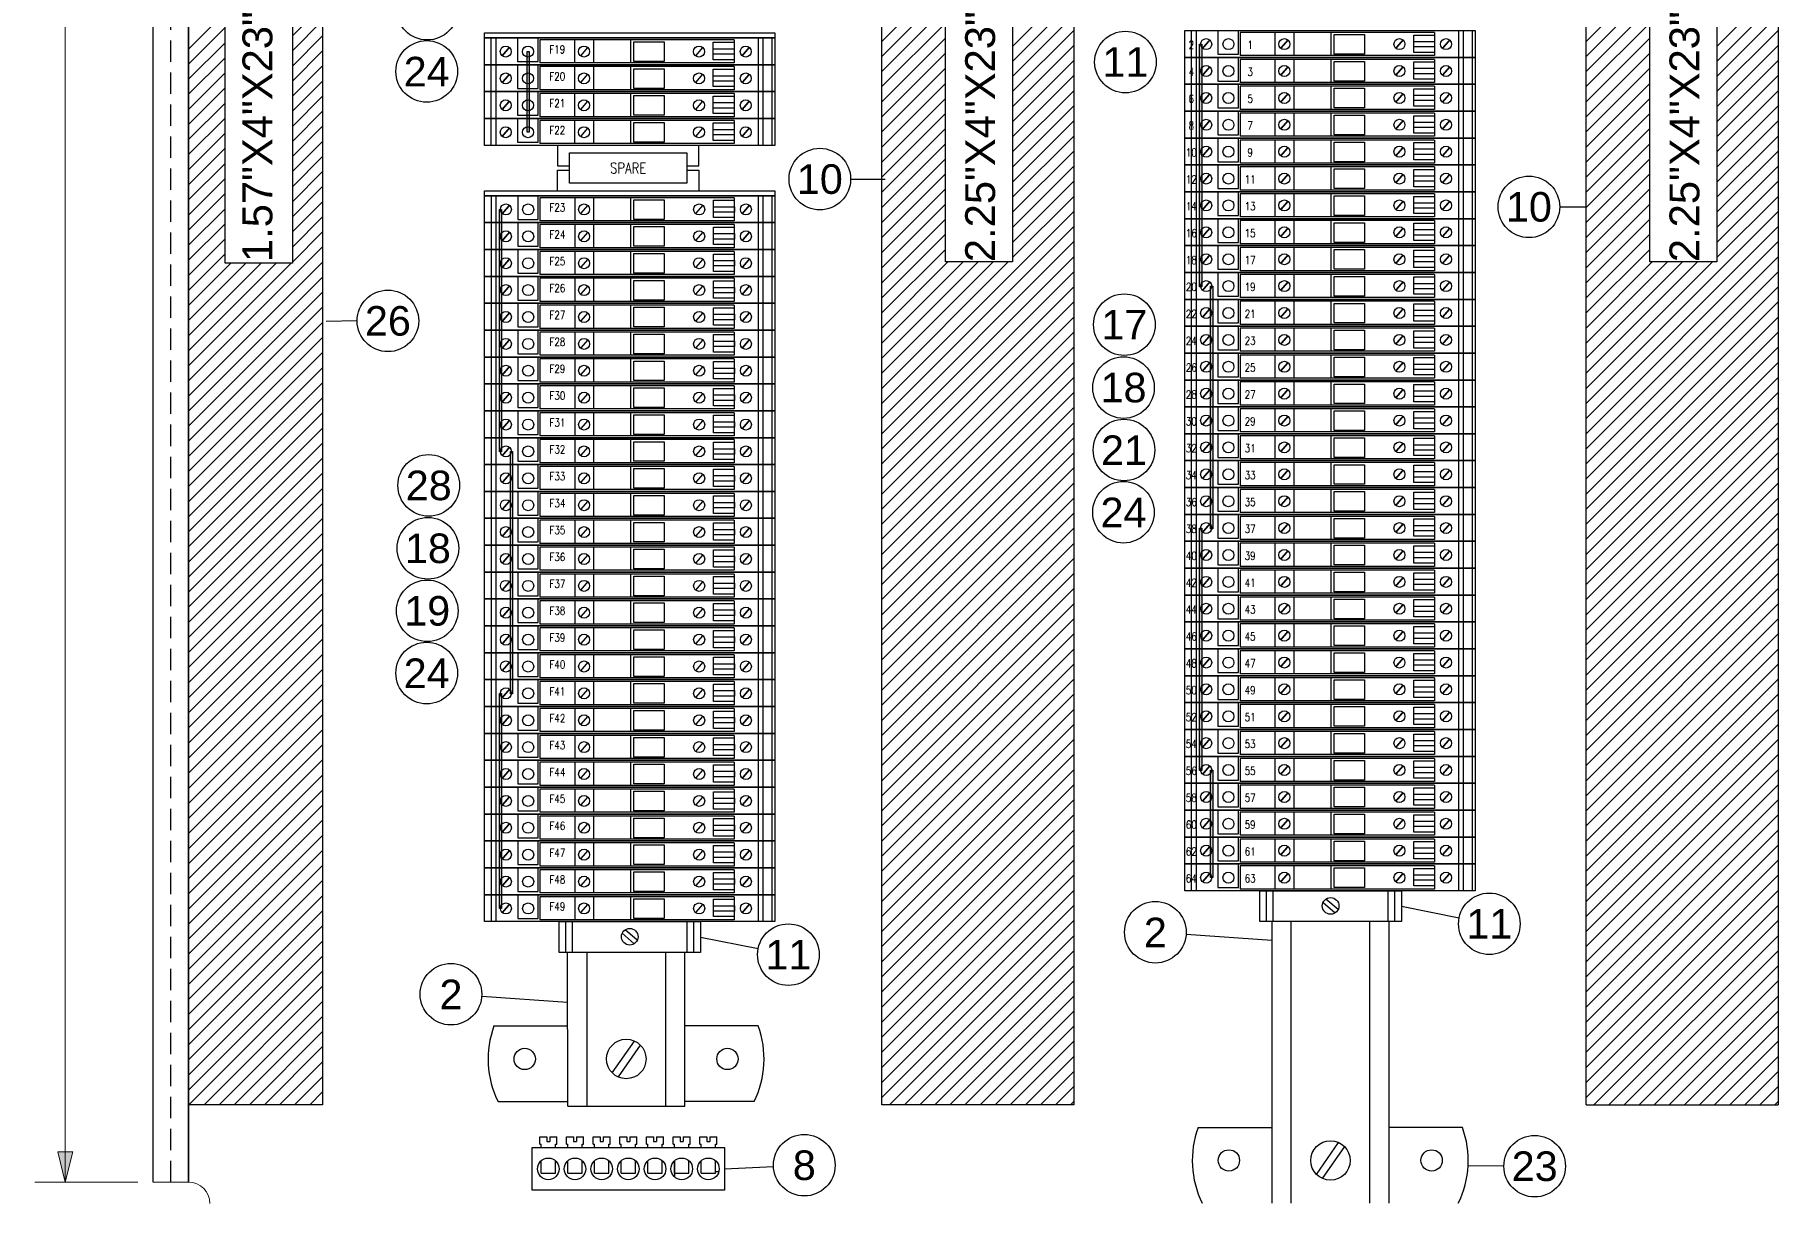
# Model space of a CAD drawing. Header units: inches. Extents: x -38 to 199, y -310 to 64.
# Drawn here: x 149.31 to 169.73, y 26.54 to 40.23 of the extents above; entities that cross this region are included whole.
import ezdxf
from ezdxf.enums import TextEntityAlignment as Align

# ---------------------------------------------------------------- set-up
doc = ezdxf.new("R2010")
doc.units = ezdxf.units.IN
doc.header["$MEASUREMENT"] = 0
doc.linetypes.add('HIDDEN', pattern=[0.375, 0.25, -0.125])
doc.layers.add('AM_0', color=7, linetype='Continuous', lineweight=30)
doc.layers.add('DIMENSION (ANSI)', color=7, linetype='Continuous', lineweight=9)
doc.layers.add('DETAIL$', color=5, linetype='Continuous')
doc.layers.add('FREE-TEXT', color=2, linetype='Continuous')
doc.styles.add('HELVLS', font='arial.ttf')
doc.styles.add('Note Text (ANSI)', font='arial.ttf')
doc.styles.add('ROMANS', font='romans')
doc.styles.get("Standard").update_dxf_attribs({"font": 'arial.ttf'})
doc.styles.add('TXT', font='txt')
doc.dimstyles.new('DIM_0', dxfattribs={"dimscale": 4.75, "dimtxt": 0.065, "dimasz": 0.075, "dimexe": 0.075, "dimexo": 0.125, "dimgap": 0.0625, "dimtad": 0, "dimtih": 1, "dimtoh": 1, "dimrnd": 1e-08, "dimzin": 0, "dimdsep": 46, "dimlunit": 5, "dimtxsty": 'Note Text (ANSI)', "dimblk": 'Filled-1', "dimcen": 0.09, "dimdle": 0.45, "dimclrd": 256, "dimclre": 256, "dimclrt": 256, "dimadec": 0, "dimazin": 1, "dimtm": 1e-09, "dimtfac": 1.263158, "dimtofl": 0, "dimtmove": 0, "dimatfit": 3, "dimfxl": 1, "dimfrac": 2, "dimtolj": 1, "dimtzin": 4, "dimlwd": -1, "dimlwe": -1, "dimarcsym": 0})
doc.dimstyles.get("Standard").update_dxf_attribs({"dimtxt": 0.18, "dimasz": 0.18, "dimexe": 0.18, "dimexo": 0.0625, "dimgap": 0.09, "dimtad": 0, "dimtih": 1, "dimtoh": 1, "dimdec": 4, "dimzin": 0, "dimdsep": 46, "dimtxsty": 'Standard', "dimcen": 0.09, "dimadec": 0, "dimazin": 0, "dimtfac": 1, "dimtdec": 4, "dimtofl": 0, "dimtmove": 0, "dimatfit": 3, "dimfxl": 1, "dimtolj": 1, "dimtzin": 0, "dimarcsym": 0})

# ---------------------------------------------------------------- blocks, each defined once
blk = doc.blocks.new('A$C595E315F')
at = {"color": 8}
for p, q in [((-0.579, -0.36), (-0.579, 0)), ((-0.579, 0), (1.077, 0)), ((1.077, 0), (1.077, -0.36)), ((1.077, -0.36), (-0.579, -0.36))]:
    blk.add_line(p, q, dxfattribs=at)
for p, q in [((-0.501, -0.36), (-0.501, 0)), ((-0.423, -0.36), (-0.423, 0)), ((0.922, -0.36), (0.922, 0)), ((0.999, -0.36), (0.999, 0))]:
    blk.add_line(p, q)
blk.add_circle((0.249, -0.177), 0.0976, dxfattribs=at)
at = {"layer": 'DETAIL$', "color": 8}
for points in [[(0.16, -0.137), (0.302, -0.259)], [(0.338, -0.218), (0.194, -0.096)]]:
    blk.add_lwpolyline(points, dxfattribs=at)
blk = doc.blocks.new('11560421')
at = {"color": 8}
for p, q in [((1.225, -0.023), (-1.051, -0.023)), ((-1.051, -0.023), (-1.051, -0.294)), ((-0.645, -0.023), (-0.645, -0.294)), ((-0.422, -0.023), (-0.422, -0.294)), ((1.225, -0.023), (1.225, -0.294)), ((1.225, -0.294), (-1.051, -0.294))]:
    blk.add_line(p, q, dxfattribs=at)
blk.add_lwpolyline([(-1.7, -0.315), (-1.7, 0), (1.7, 0), (1.7, -0.315)], close=True, dxfattribs=at)
for points in [[(0.049, -0.047), (0.405, -0.047), (0.405, -0.277), (0.049, -0.277), (0.049, -0.047)], [(1.225, -0.256), (0.981, -0.256), (0.981, -0.053), (1.225, -0.053)]]:
    blk.add_lwpolyline(points, dxfattribs=at)
for centre in [(-1.45, -0.16), (-0.534, -0.16), (0.814, -0.16), (1.36, -0.16)]:
    blk.add_circle(centre, 0.0645, dxfattribs=at)
at = {"layer": 'DETAIL$', "color": 8}
blk.add_line((0.01, -0.023), (0.01, -0.294), dxfattribs=at)
for points in [[(-1.624, 0), (-1.624, -0.315)], [(-1.569, 0), (-1.569, -0.315)], [(1.504, 0), (1.504, -0.315)], [(1.559, 0), (1.559, -0.315)], [(1.664, 0), (1.664, -0.315)], [(-1.312, -0.002), (-1.312, -0.277), (-1.071, -0.277), (-1.071, -0.002)], [(0.981, -0.128), (1.225, -0.128), (1.225, -0.192), (0.981, -0.192)]]:
    blk.add_lwpolyline(points, dxfattribs=at)
at = {"layer": 'DETAIL$', "color": 8, "const_width": 0.02}
for points in [[(-1.408, -0.112), (-1.492, -0.209)], [(-0.492, -0.112), (-0.577, -0.209)], [(0.856, -0.112), (0.771, -0.209)], [(1.403, -0.112), (1.318, -0.209)]]:
    blk.add_lwpolyline(points, dxfattribs=at)
at = {"layer": 'DETAIL$', "color": 8}
blk.add_circle((-1.189, -0.16), 0.0645, dxfattribs=at)
at = {"color": 6, "style": 'TXT', "flags": 3}
for tag, p in [('MANUF', (-1.7, -0.604)), ('PART#', (-1.7, -0.846)), ('DESC', (-1.7, -1.086))]:
    blk.add_attdef(tag, p, '', height=0.125, dxfattribs=at)
blk = doc.blocks.new('Filled-1')
at = {"color": 0}
for p, q in [((0, 0), (-1, 0.25)), ((-1, 0.25), (-1, -0.25)), ((-1, 0), (0, 0)), ((-1, -0.25), (0, 0))]:
    blk.add_line(p, q, dxfattribs=at)
blk.add_solid([(-1, -0.25), (0, 0), (-1, 0.25)], dxfattribs=at)
blk = doc.blocks.new('*D108')
at = {"layer": 'DEFPOINTS', "color": 0, "transparency": 16777216}
for p in [(151.107, 61.284), (149.663, 26.784), (151.107, 26.784)]:
    blk.add_point(p, dxfattribs=at)
at = {"layer": 'DIMENSION (ANSI)', "transparency": 16777216}
for p, q in [((150.514, 61.284), (149.307, 61.284)), ((149.663, 60.928), (149.663, 44.488)), ((149.663, 27.14), (149.663, 43.579)), ((150.514, 26.784), (149.307, 26.784))]:
    blk.add_line(p, q, dxfattribs=at)
at = {"layer": 'DIMENSION (ANSI)', "transparency": 16777216, "xscale": 0.35625, "yscale": 0.35625, "zscale": 0.35625}
for p, rotation in [((149.663, 61.284), 90), ((149.663, 26.784), 270)]:
    blk.add_blockref('Filled-1', p, dxfattribs=dict(at, rotation=rotation))
at = {"layer": 'DIMENSION (ANSI)', "transparency": 16777216, "insert": (149.663, 44.034), "char_height": 0.3088, "attachment_point": 5, "style": 'Note Text (ANSI)'}
blk.add_mtext('\\A1;36"', dxfattribs=at)
blk = doc.blocks.new('*D109')
at = {"layer": 'DEFPOINTS', "color": 0, "transparency": 16777216}
for p in [(151.916, 51.533), (152.192, 51.533), (152.192, 26.533)]:
    blk.add_point(p, dxfattribs=at)
at = {"layer": 'AM_0', "color": 3, "transparency": 16777216, "insert": (151.916, 39.033), "char_height": 0.35, "attachment_point": 5, "rotation": 90}
blk.add_mtext('\\A1;1.57"X4"X23"', dxfattribs=at)
blk = doc.blocks.new('_NONE')
at = {"color": 0, "linetype": 'ByBlock'}
blk.add_circle((0, 0), 0.25, dxfattribs=at)
blk = doc.blocks.new('A$C6892190E')
at = {"color": 8}
for p, q in [((1.226, -0.177), (-1.05, -0.177)), ((-1.05, -0.177), (-1.05, -0.448)), ((-0.643, -0.177), (-0.643, -0.448)), ((-0.421, -0.177), (-0.421, -0.448)), ((0.012, -0.177), (0.012, -0.448)), ((1.226, -0.177), (1.226, -0.448)), ((1.226, -0.448), (-1.05, -0.448))]:
    blk.add_line(p, q, dxfattribs=at)
blk.add_lwpolyline([(-1.699, -0.469), (-1.699, -0.154), (1.701, -0.154), (1.701, -0.469)], close=True, dxfattribs=at)
for points in [[(0.05, -0.201), (0.406, -0.201), (0.406, -0.431), (0.05, -0.431), (0.05, -0.201)], [(-0.491, -0.266), (-0.575, -0.364)], [(0.857, -0.266), (0.773, -0.364)], [(1.227, -0.411), (0.982, -0.411), (0.982, -0.207), (1.227, -0.207)], [(0.982, -0.283), (1.227, -0.283), (1.227, -0.347), (0.982, -0.347)]]:
    blk.add_lwpolyline(points, dxfattribs=at)
for centre in [(-1.449, -0.315), (-0.533, -0.315), (0.815, -0.315), (1.362, -0.315)]:
    blk.add_circle(centre, 0.0645, dxfattribs=at)
at = {"layer": 'DETAIL$', "color": 8}
for points in [[(-1.622, -0.154), (-1.622, -0.469)], [(-1.567, -0.154), (-1.567, -0.469)], [(-1.311, -0.157), (-1.311, -0.431), (-1.069, -0.431), (-1.069, -0.157)], [(1.506, -0.154), (1.506, -0.469)], [(1.561, -0.154), (1.561, -0.469)], [(1.666, -0.154), (1.666, -0.469)]]:
    blk.add_lwpolyline(points, dxfattribs=at)
at = {"layer": 'DETAIL$', "color": 8, "const_width": 0.02}
for points in [[(-1.406, -0.266), (-1.491, -0.364)], [(1.404, -0.266), (1.32, -0.364)]]:
    blk.add_lwpolyline(points, dxfattribs=at)
at = {"layer": 'DETAIL$', "color": 8}
blk.add_circle((-1.188, -0.315), 0.0645, dxfattribs=at)
blk = doc.blocks.new('*D130')
at = {"layer": 'DEFPOINTS', "color": 0, "transparency": 16777216}
for p in [(151.107, 26.784), (152.687, 26.534), (152.687, 23.491)]:
    blk.add_point(p, dxfattribs=at)
at = {"layer": 'DIMENSION (ANSI)', "transparency": 16777216}
for p, q in [((151.107, 26.19), (151.107, 23.134)), ((152.687, 25.94), (152.687, 23.134)), ((150.751, 23.491), (150.395, 23.491)), ((153.044, 23.491), (153.4, 23.491))]:
    blk.add_line(p, q, dxfattribs=at)
at = {"layer": 'DIMENSION (ANSI)', "transparency": 16777216, "xscale": 0.35625, "yscale": 0.35625, "zscale": 0.35625}
blk.add_blockref('Filled-1', (151.107, 23.491), dxfattribs=at)
at = {"layer": 'DIMENSION (ANSI)', "transparency": 16777216, "xscale": 0.35625, "yscale": 0.35625, "zscale": 0.35625, "rotation": 180}
blk.add_blockref('Filled-1', (152.687, 23.491), dxfattribs=at)
at = {"layer": 'DIMENSION (ANSI)', "transparency": 16777216, "insert": (151.897, 23.491), "char_height": 0.3088, "attachment_point": 5, "style": 'Note Text (ANSI)'}
blk.add_mtext('\\A1;1.6"', dxfattribs=at)

msp = doc.modelspace()

# ---------------------------------------------------------------- hatches: boundary and pattern name
h = msp.add_hatch(color=0)
h.dxf.hatch_style = 1
h.paths.add_polyline_path([(155.0717, 39.08558), (155.09556, 39.08558), (155.09556, 40.03058), (155.0717, 40.03058)])
h = msp.add_hatch(color=0)
h.dxf.hatch_style = 1
h.paths.add_polyline_path([(162.97388, 40.11655), (162.95001, 40.11655), (162.95001, 37.27509), (162.97388, 37.27509)])
h = msp.add_hatch(color=0)
h.dxf.hatch_style = 1
h.paths.add_polyline_path([(154.77174, 38.18051), (154.74787, 38.18051), (154.74787, 35.33904), (154.77174, 35.33904)])
h = msp.add_hatch(color=0)
h.dxf.hatch_style = 1
h.paths.add_polyline_path([(163.10297, 37.28155), (163.0791, 37.28155), (163.0791, 34.44009), (163.10297, 34.44009)])
h = msp.add_hatch(color=0)
h.dxf.hatch_style = 1
h.paths.add_polyline_path([(154.90083, 35.34551), (154.87696, 35.34551), (154.87696, 32.50404), (154.90083, 32.50404)])
h = msp.add_hatch(color=0)
h.dxf.hatch_style = 1
h.paths.add_polyline_path([(162.97388, 34.44655), (162.95001, 34.44655), (162.95001, 31.60509), (162.97388, 31.60509)])
h = msp.add_hatch(color=0)
h.dxf.hatch_style = 1
h.paths.add_polyline_path([(154.77174, 30.15094), (154.74787, 30.15094), (154.74787, 29.99051), (154.75981, 29.99051, -0.15570751), (154.77174, 30.0279)])
h.paths.add_polyline_path([(154.77174, 30.0279, 0.15570751), (154.75981, 29.99051), (154.77174, 29.99051)], flags=17)
h.paths.add_polyline_path([(154.77174, 30.26812, -0.15570751), (154.75981, 30.30551, -0.15570751), (154.77174, 30.3429), (154.77174, 30.46594), (154.74787, 30.46594), (154.74787, 30.15094), (154.77174, 30.15094)])
h.paths.add_polyline_path([(154.77174, 30.3429, 0.15570751), (154.75981, 30.30551, 0.15570751), (154.77174, 30.26812)], flags=17)
h.paths.add_polyline_path([(154.77174, 32.51051), (154.74787, 32.51051), (154.74787, 30.46594), (154.77174, 30.46594)])
h = msp.add_hatch(color=0)
h.dxf.hatch_style = 1
h.paths.add_polyline_path([(163.0791, 30.35155), (163.10297, 30.35155), (163.10297, 31.61155), (163.0791, 31.61155)])

# ---------------------------------------------------------------- linework, layer by layer
at = {"linetype": 'HIDDEN'}
msp.add_line((150.89995, 26.78377), (150.89995, 61.28377), dxfattribs=at)
for p, q in [((151.10745, 27.65877), (151.10745, 61.28377)), ((150.69245, 26.78377), (150.69245, 41.39974)), ((155.42901, 38.93101), (155.42901, 38.68987)), ((157.08463, 38.68987), (157.08463, 38.93101)), ((155.42901, 38.68987), (155.56932, 38.68987)), ((155.42901, 38.40086), (155.42901, 38.642)), ((155.42901, 38.642), (155.56932, 38.642)), ((156.94432, 38.68987), (157.08463, 38.68987)), ((156.94432, 38.642), (157.08463, 38.642)), ((157.08463, 38.642), (157.08463, 38.40086)), ((155.54762, 27.67337), (155.54637, 29.47591)), ((155.77132, 29.47591), (155.77132, 27.67337)), ((156.69632, 27.67337), (156.69632, 29.47591)), ((156.92132, 27.67337), (156.92132, 29.47591)), ((155.22055, 27.22871), (155.22055, 27.31439)), ((155.22055, 27.31439), (155.30461, 27.31439)), ((155.22055, 27.22871), (155.23699, 27.22871)), ((155.23699, 27.18939), (155.23699, 27.22871)), ((155.30461, 27.31439), (155.30461, 27.25977)), ((155.30461, 27.25977), (155.33749, 27.25977)), ((155.33749, 27.31439), (155.33749, 27.25977)), ((155.33749, 27.31439), (155.42156, 27.31439)), ((155.40512, 27.22871), (155.42156, 27.22871)), ((155.40512, 27.18939), (155.40512, 27.22871)), ((155.42156, 27.22871), (155.42156, 27.31439)), ((155.53297, 27.22871), (155.53297, 27.31439)), ((155.53297, 27.31439), (155.61703, 27.31439)), ((155.53297, 27.22871), (155.5494, 27.22871)), ((155.5494, 27.18939), (155.5494, 27.22871)), ((155.61703, 27.31439), (155.61703, 27.25977)), ((155.61703, 27.25977), (155.64991, 27.25977)), ((155.64991, 27.31439), (155.73398, 27.31439)), ((155.64991, 27.31439), (155.64991, 27.25977)), ((155.71754, 27.18939), (155.71754, 27.22871)), ((155.71754, 27.22871), (155.73398, 27.22871)), ((155.73398, 27.22871), (155.73398, 27.31439)), ((155.84539, 27.22871), (155.84539, 27.31439)), ((155.84539, 27.31439), (155.92945, 27.31439)), ((155.84539, 27.22871), (155.86182, 27.22871)), ((155.86182, 27.18939), (155.86182, 27.22871)), ((155.92945, 27.31439), (155.92945, 27.25977)), ((155.92945, 27.25977), (155.96233, 27.25977)), ((155.96233, 27.31439), (155.96233, 27.25977)), ((155.96233, 27.31439), (156.04639, 27.31439)), ((156.02996, 27.18939), (156.02996, 27.22871)), ((156.02996, 27.22871), (156.04639, 27.22871)), ((156.04639, 27.22871), (156.04639, 27.31439)), ((156.15781, 27.22871), (156.15781, 27.31439)), ((156.15781, 27.31439), (156.24187, 27.31439)), ((156.15781, 27.22871), (156.17424, 27.22871)), ((156.17424, 27.18939), (156.17424, 27.22871)), ((156.24187, 27.31439), (156.24187, 27.25977)), ((156.24187, 27.25977), (156.27475, 27.25977)), ((156.27475, 27.31439), (156.27475, 27.25977)), ((156.27475, 27.31439), (156.35881, 27.31439)), ((156.34238, 27.18939), (156.34238, 27.22871)), ((156.34238, 27.22871), (156.35881, 27.22871)), ((156.35881, 27.22871), (156.35881, 27.31439)), ((156.47022, 27.22871), (156.47022, 27.31439)), ((156.47022, 27.31439), (156.55429, 27.31439)), ((156.47022, 27.22871), (156.48666, 27.22871)), ((156.48666, 27.18939), (156.48666, 27.22871)), ((156.55429, 27.31439), (156.55429, 27.25977)), ((156.55429, 27.25977), (156.58717, 27.25977)), ((156.58717, 27.31439), (156.58717, 27.25977)), ((156.58717, 27.31439), (156.67123, 27.31439)), ((156.6548, 27.18939), (156.6548, 27.22871)), ((156.6548, 27.22871), (156.67123, 27.22871)), ((156.67123, 27.22871), (156.67123, 27.31439)), ((156.78264, 27.22871), (156.78264, 27.31439)), ((156.78264, 27.31439), (156.86671, 27.31439)), ((156.78264, 27.22871), (156.79908, 27.22871)), ((156.79908, 27.18939), (156.79908, 27.22871)), ((156.86671, 27.31439), (156.86671, 27.25977)), ((156.86671, 27.25977), (156.89959, 27.25977)), ((156.89959, 27.31439), (156.89959, 27.25977)), ((156.89959, 27.31439), (156.98365, 27.31439)), ((156.96721, 27.18939), (156.96721, 27.22871)), ((156.96721, 27.22871), (156.98365, 27.22871)), ((156.98365, 27.22871), (156.98365, 27.31439)), ((157.09506, 27.22871), (157.09506, 27.31439)), ((157.09506, 27.31439), (157.17913, 27.31439)), ((157.09506, 27.22871), (157.1115, 27.22871)), ((157.1115, 27.18939), (157.1115, 27.22871)), ((157.17913, 27.31439), (157.17913, 27.25977)), ((157.17913, 27.25977), (157.212, 27.25977)), ((157.212, 27.31439), (157.212, 27.25977)), ((157.212, 27.31439), (157.29607, 27.31439)), ((157.27963, 27.18939), (157.27963, 27.22871)), ((157.27963, 27.22871), (157.29607, 27.22871)), ((157.29607, 27.22871), (157.29607, 27.31439)), ((155.23699, 26.88941), (155.23699, 27.03452)), ((155.40512, 26.88941), (155.40512, 27.03452)), ((155.5494, 26.88941), (155.5494, 27.03452)), ((155.71754, 26.88941), (155.71754, 27.03452)), ((155.86182, 26.88941), (155.86182, 27.03452)), ((156.02996, 26.88941), (156.02996, 27.03452)), ((156.17424, 26.88941), (156.17424, 27.03452)), ((156.34238, 26.88941), (156.34238, 27.03452)), ((156.48666, 26.88941), (156.48666, 27.03452)), ((156.6548, 26.88941), (156.6548, 27.03452)), ((156.79908, 26.88941), (156.79908, 27.03452)), ((156.8012, 26.84243), (156.8012, 27.03635)), ((156.96721, 26.88941), (156.96721, 27.03452)), ((157.1115, 26.88941), (157.1115, 27.03452)), ((157.27963, 26.88941), (157.27963, 27.03452)), ((155.23699, 26.88941), (155.40512, 26.88941)), ((155.5494, 26.88941), (155.71754, 26.88941)), ((155.86182, 26.88941), (156.02996, 26.88941)), ((156.17424, 26.88941), (156.34238, 26.88941)), ((156.48666, 26.88941), (156.6548, 26.88941)), ((156.79908, 26.88941), (156.96721, 26.88941)), ((157.1115, 26.88941), (157.27963, 26.88941))]:
    msp.add_line(p, q)
at = {"color": 0}
for p, q in [((151.10745, 26.78377), (151.10745, 51.53377)), ((152.67745, 51.53377), (152.67745, 27.68991)), ((159.22622, 27.68991), (159.22622, 51.53377)), ((161.47622, 51.53377), (161.47622, 27.68991)), ((167.47622, 27.68991), (167.47622, 51.53377)), ((169.72622, 51.53377), (169.72622, 27.68991)), ((159.97159, 37.5664), (159.97159, 40.54772)), ((160.75905, 40.54772), (160.75905, 37.5664)), ((168.22159, 37.5664), (168.22159, 40.54772)), ((169.00905, 40.54772), (169.00905, 37.5664)), ((158.86206, 38.53615), (159.26678, 38.53615)), ((167.16771, 38.21097), (167.47622, 38.21097)), ((160.75905, 37.5664), (159.97159, 37.5664)), ((169.00905, 37.5664), (168.22159, 37.5664)), ((153.08099, 36.8751), (152.71801, 36.86811)), ((165.3127, 30.01697), (165.98971, 29.88123)), ((163.79495, 29.83696), (163.79495, 26.53768)), ((164.01995, 29.83696), (164.01995, 26.53768)), ((164.94495, 26.53768), (164.94495, 29.83696)), ((165.16995, 26.53768), (165.16995, 29.83696)), ((157.10219, 29.65593), (157.7792, 29.52019)), ((163.79614, 29.61395), (162.79133, 29.68604)), ((155.54507, 28.88799), (154.54026, 28.96008)), ((154.68393, 28.61371), (155.54697, 28.61371)), ((157.78011, 28.61371), (156.92197, 28.61371)), ((152.67745, 27.68991), (151.10745, 27.68991)), ((154.73202, 27.72668), (155.54757, 27.72742)), ((155.54762, 27.67337), (156.92132, 27.67337)), ((157.73202, 27.72668), (156.92132, 27.72668)), ((161.47622, 27.68991), (159.22622, 27.68991)), ((167.47622, 27.68991), (169.72622, 27.68991)), ((162.93191, 27.42472), (163.79495, 27.42472)), ((166.02809, 27.42472), (165.16995, 27.42472)), ((157.38331, 26.93939), (157.95887, 26.96571)), ((166.51369, 26.97066), (166.09452, 26.97629))]:
    msp.add_line(p, q, dxfattribs=at)
at = {"color": 0, "linetype": 'Continuous'}
for p, q in [((159.22622, 40.14949), (161.47622, 42.39949)), ((167.47622, 40.14949), (169.72622, 42.39949)), ((159.22622, 39.97271), (161.47622, 42.22271)), ((167.47622, 39.97271), (169.72622, 42.22271)), ((159.22622, 39.79594), (161.47622, 42.04594)), ((167.47622, 39.79594), (169.72622, 42.04594)), ((160.75905, 40.09133), (161.47622, 40.8085)), ((169.00905, 40.09133), (169.72622, 40.8085)), ((151.10745, 40.05972), (151.53534, 40.4876)), ((152.3228, 40.2144), (152.67745, 40.56906)), ((160.75905, 39.91455), (161.47622, 40.63172)), ((160.75905, 39.73777), (161.47622, 40.45495)), ((169.00905, 39.91455), (169.72622, 40.63172)), ((169.00905, 39.73777), (169.72622, 40.45495)), ((151.10745, 39.88294), (151.53534, 40.31083)), ((152.3228, 40.03763), (152.67745, 40.39228)), ((159.22622, 39.61916), (159.97159, 40.36453)), ((160.75905, 39.561), (161.47622, 40.27817)), ((167.47622, 39.61916), (168.22159, 40.36453)), ((169.00905, 39.561), (169.72622, 40.27817)), ((151.10745, 39.70617), (151.53534, 40.13405)), ((152.3228, 39.86085), (152.67745, 40.21551)), ((152.3228, 39.68407), (152.67745, 40.03873)), ((159.22622, 39.44238), (159.97159, 40.18775)), ((160.75905, 39.38422), (161.47622, 40.10139)), ((167.47622, 39.44238), (168.22159, 40.18775)), ((169.00905, 39.38422), (169.72622, 40.10139)), ((151.10745, 39.52939), (151.53534, 39.95727)), ((152.3228, 39.5073), (152.67745, 39.86195)), ((159.22622, 39.26561), (159.97159, 40.01097)), ((159.22622, 39.08883), (159.97159, 39.8342)), ((160.75905, 39.20744), (161.47622, 39.92462)), ((167.47622, 39.26561), (168.22159, 40.01097)), ((167.47622, 39.08883), (168.22159, 39.8342)), ((169.00905, 39.20744), (169.72622, 39.92462)), ((151.10745, 39.35261), (151.53534, 39.7805)), ((152.3228, 39.33052), (152.67745, 39.68518)), ((159.22622, 38.91205), (159.97159, 39.65742)), ((160.75905, 39.03067), (161.47622, 39.74784)), ((167.47622, 38.91205), (168.22159, 39.65742)), ((169.00905, 39.03067), (169.72622, 39.74784)), ((151.10745, 39.17584), (151.53534, 39.60372)), ((151.10745, 38.99906), (151.53534, 39.42694)), ((152.3228, 39.15374), (152.67745, 39.5084)), ((159.22622, 38.73528), (159.97159, 39.48064)), ((160.75905, 38.85389), (161.47622, 39.57106)), ((167.47622, 38.73528), (168.22159, 39.48064)), ((169.00905, 38.85389), (169.72622, 39.57106)), ((151.10745, 38.82228), (151.53534, 39.25017)), ((152.3228, 38.97697), (152.67745, 39.33162)), ((159.22622, 38.5585), (159.97159, 39.30387)), ((160.75905, 38.67711), (161.47622, 39.39429)), ((160.75905, 38.50034), (161.47622, 39.21751)), ((167.47622, 38.5585), (168.22159, 39.30387)), ((169.00905, 38.67711), (169.72622, 39.39429)), ((169.00905, 38.50034), (169.72622, 39.21751)), ((151.10745, 38.64551), (151.53534, 39.07339)), ((152.3228, 38.80019), (152.67745, 39.15485)), ((159.22622, 38.38172), (159.97159, 39.12709)), ((160.75905, 38.32356), (161.47622, 39.04073)), ((167.47622, 38.38172), (168.22159, 39.12709)), ((169.00905, 38.32356), (169.72622, 39.04073)), ((151.10745, 38.46873), (151.53534, 38.89661)), ((152.3228, 38.62341), (152.67745, 38.97807)), ((152.3228, 38.44664), (152.67745, 38.80129)), ((159.22622, 38.20495), (159.97159, 38.95031)), ((160.75905, 38.14678), (161.47622, 38.86396)), ((167.47622, 38.20495), (168.22159, 38.95031)), ((169.00905, 38.14678), (169.72622, 38.86396)), ((151.10745, 38.29195), (151.53534, 38.71984)), ((152.3228, 38.26986), (152.67745, 38.62451)), ((159.22622, 38.02817), (159.97159, 38.77354)), ((159.22622, 37.85139), (159.97159, 38.59676)), ((160.75905, 37.97001), (161.47622, 38.68718)), ((167.47622, 38.02817), (168.22159, 38.77354)), ((167.47622, 37.85139), (168.22159, 38.59676)), ((169.00905, 37.97001), (169.72622, 38.68718)), ((151.10745, 38.11518), (151.53534, 38.54306)), ((152.3228, 38.09308), (152.67745, 38.44774)), ((159.22622, 37.67462), (159.97159, 38.41998)), ((160.75905, 37.79323), (161.47622, 38.5104)), ((167.47622, 37.67462), (168.22159, 38.41998)), ((169.00905, 37.79323), (169.72622, 38.5104)), ((151.10745, 37.9384), (151.53534, 38.36628)), ((151.10745, 37.76162), (151.53534, 38.18951)), ((152.3228, 37.91631), (152.67745, 38.27096)), ((159.22622, 37.49784), (159.97159, 38.24321)), ((160.75905, 37.61645), (161.47622, 38.33363)), ((167.47622, 37.49784), (168.22159, 38.24321)), ((169.00905, 37.61645), (169.72622, 38.33363)), ((151.10745, 37.58485), (151.53534, 38.01273)), ((152.3228, 37.73953), (152.67745, 38.09418)), ((159.22622, 35.90685), (161.47622, 38.15685)), ((159.22622, 37.32106), (159.97159, 38.06643)), ((167.47622, 35.90685), (169.72622, 38.15685)), ((167.47622, 37.32106), (168.22159, 38.06643)), ((151.10745, 37.40807), (151.53534, 37.83595)), ((152.3228, 37.56275), (152.67745, 37.91741)), ((159.22622, 35.73007), (161.47622, 37.98007)), ((159.22622, 37.14429), (159.97159, 37.88965)), ((159.22622, 35.5533), (161.47622, 37.8033)), ((167.47622, 35.73007), (169.72622, 37.98007)), ((167.47622, 37.14429), (168.22159, 37.88965)), ((167.47622, 35.5533), (169.72622, 37.8033)), ((151.10745, 36.17063), (152.67745, 37.74063)), ((151.10745, 37.23129), (151.53534, 37.65918)), ((159.22622, 36.96751), (159.97159, 37.71288)), ((159.22622, 35.37652), (161.47622, 37.62652)), ((167.47622, 36.96751), (168.22159, 37.71288)), ((167.47622, 35.37652), (169.72622, 37.62652)), ((151.10745, 35.99385), (152.67745, 37.56385)), ((151.10745, 37.05451), (151.6023, 37.54936)), ((151.10745, 36.87774), (151.77908, 37.54936)), ((151.10745, 36.70096), (151.95586, 37.54936)), ((151.10745, 36.52418), (152.13263, 37.54936)), ((151.10745, 36.34741), (152.30941, 37.54936)), ((151.10745, 35.81708), (152.67745, 37.38708)), ((159.22622, 36.79073), (160.00189, 37.5664)), ((159.22622, 36.61396), (160.17867, 37.5664)), ((159.22622, 36.43718), (160.35544, 37.5664)), ((159.22622, 36.2604), (160.53222, 37.5664)), ((159.22622, 36.08363), (160.709, 37.5664)), ((159.22622, 35.19974), (161.47622, 37.44974)), ((167.47622, 36.79073), (168.25189, 37.5664)), ((167.47622, 36.61396), (168.42867, 37.5664)), ((167.47622, 36.43718), (168.60544, 37.5664)), ((167.47622, 36.2604), (168.78222, 37.5664)), ((167.47622, 36.08363), (168.959, 37.5664)), ((167.47622, 35.19974), (169.72622, 37.44974)), ((151.10745, 35.6403), (152.67745, 37.2103)), ((159.22622, 35.02297), (161.47622, 37.27297)), ((167.47622, 35.02297), (169.72622, 37.27297)), ((151.10745, 35.46352), (152.67745, 37.03352)), ((159.22622, 34.84619), (161.47622, 37.09619)), ((167.47622, 34.84619), (169.72622, 37.09619)), ((151.10745, 35.28675), (152.67745, 36.85675)), ((159.22622, 34.66941), (161.47622, 36.91941)), ((167.47622, 34.66941), (169.72622, 36.91941)), ((151.10745, 35.10997), (152.67745, 36.67997)), ((159.22622, 34.49264), (161.47622, 36.74264)), ((159.22622, 34.31586), (161.47622, 36.56586)), ((167.47622, 34.49264), (169.72622, 36.74264)), ((167.47622, 34.31586), (169.72622, 36.56586)), ((151.10745, 34.93319), (152.67745, 36.50319)), ((159.22622, 34.13908), (161.47622, 36.38908)), ((167.47622, 34.13908), (169.72622, 36.38908)), ((151.10745, 34.75642), (152.67745, 36.32642)), ((151.10745, 34.57964), (152.67745, 36.14964)), ((159.22622, 33.9623), (161.47622, 36.2123)), ((167.47622, 33.9623), (169.72622, 36.2123)), ((151.10745, 34.40286), (152.67745, 35.97286)), ((159.22622, 33.78553), (161.47622, 36.03553)), ((167.47622, 33.78553), (169.72622, 36.03553)), ((151.10745, 34.22609), (152.67745, 35.79609)), ((159.22622, 33.60875), (161.47622, 35.85875)), ((167.47622, 33.60875), (169.72622, 35.85875)), ((151.10745, 34.04931), (152.67745, 35.61931)), ((159.22622, 33.43197), (161.47622, 35.68197)), ((167.47622, 33.43197), (169.72622, 35.68197)), ((151.10745, 33.87253), (152.67745, 35.44253)), ((159.22622, 33.2552), (161.47622, 35.5052)), ((159.22622, 33.07842), (161.47622, 35.32842)), ((167.47622, 33.2552), (169.72622, 35.5052)), ((167.47622, 33.07842), (169.72622, 35.32842)), ((151.10745, 33.69576), (152.67745, 35.26576)), ((159.22622, 32.90164), (161.47622, 35.15164)), ((167.47622, 32.90164), (169.72622, 35.15164)), ((151.10745, 33.51898), (152.67745, 35.08898)), ((159.22622, 32.72487), (161.47622, 34.97487)), ((167.47622, 32.72487), (169.72622, 34.97487)), ((151.10745, 33.3422), (152.67745, 34.9122)), ((151.10745, 33.16543), (152.67745, 34.73543)), ((159.22622, 32.54809), (161.47622, 34.79809)), ((167.47622, 32.54809), (169.72622, 34.79809)), ((151.10745, 32.98865), (152.67745, 34.55865)), ((159.22622, 32.37131), (161.47622, 34.62131)), ((167.47622, 32.37131), (169.72622, 34.62131)), ((151.10745, 32.81187), (152.67745, 34.38187)), ((159.22622, 32.19454), (161.47622, 34.44454)), ((167.47622, 32.19454), (169.72622, 34.44454)), ((151.10745, 32.6351), (152.67745, 34.2051)), ((159.22622, 32.01776), (161.47622, 34.26776)), ((167.47622, 32.01776), (169.72622, 34.26776)), ((151.10745, 32.45832), (152.67745, 34.02832)), ((159.22622, 31.84098), (161.47622, 34.09098)), ((159.22622, 31.66421), (161.47622, 33.91421)), ((167.47622, 31.84098), (169.72622, 34.09098)), ((167.47622, 31.66421), (169.72622, 33.91421)), ((151.10745, 32.28154), (152.67745, 33.85154)), ((159.22622, 31.48743), (161.47622, 33.73743)), ((167.47622, 31.48743), (169.72622, 33.73743)), ((151.10745, 32.10477), (152.67745, 33.67477)), ((151.10745, 31.92799), (152.67745, 33.49799)), ((159.22622, 31.31065), (161.47622, 33.56065)), ((167.47622, 31.31065), (169.72622, 33.56065)), ((151.10745, 31.75121), (152.67745, 33.32121)), ((159.22622, 31.13388), (161.47622, 33.38388)), ((167.47622, 31.13388), (169.72622, 33.38388)), ((151.10745, 31.57444), (152.67745, 33.14444)), ((159.22622, 30.9571), (161.47622, 33.2071)), ((167.47622, 30.9571), (169.72622, 33.2071)), ((151.10745, 31.39766), (152.67745, 32.96766)), ((159.22622, 30.78032), (161.47622, 33.03032)), ((167.47622, 30.78032), (169.72622, 33.03032)), ((151.10745, 31.22088), (152.67745, 32.79088)), ((159.22622, 30.60355), (161.47622, 32.85355)), ((159.22622, 30.42677), (161.47622, 32.67677)), ((167.47622, 30.60355), (169.72622, 32.85355)), ((167.47622, 30.42677), (169.72622, 32.67677)), ((151.10745, 31.04411), (152.67745, 32.61411)), ((159.22622, 30.24999), (161.47622, 32.49999)), ((167.47622, 30.24999), (169.72622, 32.49999)), ((151.10745, 30.86733), (152.67745, 32.43733)), ((159.22622, 30.07322), (161.47622, 32.32322)), ((167.47622, 30.07322), (169.72622, 32.32322)), ((151.10745, 30.69055), (152.67745, 32.26055)), ((151.10745, 30.51378), (152.67745, 32.08378)), ((159.22622, 29.89644), (161.47622, 32.14644)), ((167.47622, 29.89644), (169.72622, 32.14644)), ((151.10745, 30.337), (152.67745, 31.907)), ((159.22622, 29.71966), (161.47622, 31.96966)), ((167.47622, 29.71966), (169.72622, 31.96966)), ((151.10745, 30.16022), (152.67745, 31.73022)), ((159.22622, 29.54289), (161.47622, 31.79289)), ((167.47622, 29.54289), (169.72622, 31.79289)), ((151.10745, 29.98345), (152.67745, 31.55345)), ((159.22622, 29.36611), (161.47622, 31.61611)), ((167.47622, 29.36611), (169.72622, 31.61611)), ((151.10745, 29.80667), (152.67745, 31.37667)), ((159.22622, 29.18933), (161.47622, 31.43933)), ((159.22622, 29.01256), (161.47622, 31.26256)), ((167.47622, 29.18933), (169.72622, 31.43933)), ((167.47622, 29.01256), (169.72622, 31.26256)), ((151.10745, 29.62989), (152.67745, 31.19989)), ((159.22622, 28.83578), (161.47622, 31.08578)), ((167.47622, 28.83578), (169.72622, 31.08578)), ((151.10745, 29.45312), (152.67745, 31.02312)), ((151.10745, 29.27634), (152.67745, 30.84634)), ((159.22622, 28.659), (161.47622, 30.909)), ((167.47622, 28.659), (169.72622, 30.909)), ((151.10745, 29.09956), (152.67745, 30.66956)), ((159.22622, 28.48223), (161.47622, 30.73223)), ((167.47622, 28.48223), (169.72622, 30.73223)), ((151.10745, 28.92279), (152.67745, 30.49279)), ((159.22622, 28.30545), (161.47622, 30.55545)), ((167.47622, 28.30545), (169.72622, 30.55545)), ((151.10745, 28.74601), (152.67745, 30.31601)), ((159.22622, 28.12867), (161.47622, 30.37867)), ((167.47622, 28.12867), (169.72622, 30.37867)), ((151.10745, 28.56923), (152.67745, 30.13923)), ((159.22622, 27.9519), (161.47622, 30.2019)), ((159.22622, 27.77512), (161.47622, 30.02512)), ((167.47622, 27.9519), (169.72622, 30.2019)), ((167.47622, 27.77512), (169.72622, 30.02512)), ((151.10745, 28.39246), (152.67745, 29.96246)), ((159.31778, 27.68991), (161.47622, 29.84834)), ((167.56778, 27.68991), (169.72622, 29.84834)), ((151.10745, 28.21568), (152.67745, 29.78568)), ((151.10745, 28.0389), (152.67745, 29.6089)), ((159.49456, 27.68991), (161.47622, 29.67157)), ((167.74456, 27.68991), (169.72622, 29.67157)), ((151.10745, 27.86213), (152.67745, 29.43213)), ((159.67134, 27.68991), (161.47622, 29.49479)), ((167.92134, 27.68991), (169.72622, 29.49479)), ((151.10745, 27.68535), (152.67745, 29.25535)), ((159.84811, 27.68991), (161.47622, 29.31801)), ((168.09811, 27.68991), (169.72622, 29.31801)), ((151.28879, 27.68991), (152.67745, 29.07857)), ((160.02489, 27.68991), (161.47622, 29.14124)), ((168.27489, 27.68991), (169.72622, 29.14124)), ((151.46557, 27.68991), (152.67745, 28.9018)), ((160.20167, 27.68991), (161.47622, 28.96446)), ((168.45167, 27.68991), (169.72622, 28.96446)), ((151.64234, 27.68991), (152.67745, 28.72502)), ((160.37844, 27.68991), (161.47622, 28.78768)), ((160.55522, 27.68991), (161.47622, 28.61091)), ((168.62844, 27.68991), (169.72622, 28.78768)), ((168.80522, 27.68991), (169.72622, 28.61091)), ((151.81912, 27.68991), (152.67745, 28.54824)), ((160.732, 27.68991), (161.47622, 28.43413)), ((168.982, 27.68991), (169.72622, 28.43413)), ((151.9959, 27.68991), (152.67745, 28.37147)), ((152.17267, 27.68991), (152.67745, 28.19469)), ((160.90877, 27.68991), (161.47622, 28.25735)), ((169.15877, 27.68991), (169.72622, 28.25735)), ((152.34945, 27.68991), (152.67745, 28.01791)), ((161.08555, 27.68991), (161.47622, 28.08058)), ((169.33555, 27.68991), (169.72622, 28.08058)), ((152.52623, 27.68991), (152.67745, 27.84114)), ((161.26233, 27.68991), (161.47622, 27.9038)), ((169.51233, 27.68991), (169.72622, 27.9038)), ((161.4391, 27.68991), (161.47622, 27.72702)), ((169.6891, 27.68991), (169.72622, 27.72702))]:
    msp.add_line(p, q, dxfattribs=at)
at = {"color": 7, "linetype": 'Continuous', "lineweight": 15}
msp.add_line((150.69245, 26.78377), (151.10745, 26.78377), dxfattribs=at)
for points in [[(151.10745, 61.28377), (151.10745, 26.78377)], [(156.07068, 28.06358), (156.32989, 28.43722)], [(156.39826, 28.38978), (156.13905, 28.01614)], [(156.17424, 27.18939), (157.38331, 27.18939), (157.38331, 26.68939), (155.13331, 26.68939), (155.13331, 27.18939), (156.17424, 27.18939)], [(156.17102, 27.18939), (156.17424, 27.19404)], [(164.31866, 26.87458), (164.57787, 27.24822)], [(164.64625, 27.20078), (164.38704, 26.82715)], [(156.05933, 26.8824), (156.039, 26.8531)]]:
    msp.add_lwpolyline(points)
at = {"color": 0}
for points in [[(151.53534, 40.53068), (152.3228, 40.53068), (152.3228, 37.54936), (151.53534, 37.54936)], [(155.0717, 40.03058), (155.09556, 40.03058), (155.09556, 39.08558), (155.0717, 39.08558)], [(162.95001, 40.11655), (162.97388, 40.11655), (162.97388, 37.27509), (162.95001, 37.27509)], [(154.74787, 38.18051), (154.77174, 38.18051), (154.77174, 35.33904), (154.74787, 35.33904)], [(163.0791, 37.28155), (163.10297, 37.28155), (163.10297, 34.44009), (163.0791, 34.44009)], [(154.87696, 35.34551), (154.90083, 35.34551), (154.90083, 32.50404), (154.87696, 32.50404)], [(162.95001, 34.44655), (162.97388, 34.44655), (162.97388, 31.60509), (162.95001, 31.60509)], [(154.74787, 32.51051), (154.77174, 32.51051), (154.77174, 29.99051), (154.74787, 29.99051)], [(163.0791, 31.61155), (163.10297, 31.61155), (163.10297, 30.35155), (163.0791, 30.35155)]]:
    msp.add_lwpolyline(points, close=True, dxfattribs=at)
at = {"color": 7}
msp.add_lwpolyline([(154.57151, 40.19101), (154.57151, 40.25001), (157.97445, 40.25001), (157.97442, 40.19101)], close=True, dxfattribs=at)
for points in [[(155.56932, 38.48746), (155.56932, 38.84441), (156.94432, 38.84441), (156.94432, 38.48746)], [(154.5715, 38.34094), (154.5715, 38.39994), (157.97444, 38.39994), (157.97441, 38.34094)]]:
    msp.add_lwpolyline(points, close=True)
for centre, radius in [((156.23447, 28.22668), 0.23115), ((155.04452, 28.22668), 0.125), ((157.41952, 28.22668), 0.125), ((163.2925, 27.03768), 0.125), ((164.48245, 27.03768), 0.23115), ((165.6675, 27.03768), 0.125), ((155.32105, 26.93939), 0.12695), ((155.63347, 26.93939), 0.12695), ((155.94589, 26.93939), 0.12695), ((156.25831, 26.93939), 0.12695), ((156.57073, 26.93939), 0.12695), ((156.88315, 26.93939), 0.12695), ((157.19557, 26.93939), 0.12695)]:
    msp.add_circle(centre, radius)
for centre, radius, start, end in [((155.74984, 28.22668), 1.134, 160.044053, 206.162378), ((156.7142, 28.22668), 1.134, 333.837622, 19.955947), ((163.99782, 27.03768), 1.134, 160.044053, 206.162378), ((164.96218, 27.03768), 1.134, 333.837622, 19.955947), ((157.29875, 27.03377), 0.125, 261.202582, 279.403438)]:
    msp.add_arc(centre, radius, start, end)
at = {"color": 7, "linetype": 'Continuous', "lineweight": 15}
msp.add_arc((151.10745, 26.53377), 0.25, 0, 90, dxfattribs=at)
at = {"layer": 'FREE-TEXT', "color": 0}
for centre in [(153.90244, 40.52666), (162.08116, 39.90748), (153.89651, 39.79767), (158.50128, 38.53615), (166.80693, 38.21097), (153.44177, 36.8751), (162.06836, 36.83055), (162.0586, 36.09352), (162.06406, 35.36192), (153.92016, 34.94727), (162.05812, 34.63292), (153.9104, 34.21024), (153.90244, 33.47759), (153.89651, 32.7486), (162.43147, 29.71185), (166.34345, 29.81031), (158.13294, 29.44927), (154.1804, 28.9859), (158.31927, 26.98218), (166.87447, 26.97066)]:
    msp.add_circle(centre, 0.36078, dxfattribs=at)

# ---------------------------------------------------------------- block references
for name, p in [('11560421', (164.47652, 40.27699)), ('A$C6892190E', (156.27151, 40.3454)), ('A$C6892190E', (156.27151, 40.0304)), ('11560421', (164.47652, 39.96199)), ('11560421', (164.47652, 39.64699)), ('A$C6892190E', (156.27151, 39.7154)), ('A$C6892190E', (156.27151, 39.4004)), ('11560421', (164.47652, 39.33199)), ('11560421', (164.47652, 39.01699)), ('11560421', (164.47652, 38.70199)), ('A$C6892190E', (156.27292, 38.49533)), ('11560421', (164.47652, 38.38699)), ('A$C6892190E', (156.27292, 38.18033)), ('11560421', (164.47652, 38.07199)), ('A$C6892190E', (156.27292, 37.86533)), ('11560421', (164.47652, 37.75699)), ('A$C6892190E', (156.27292, 37.55033)), ('11560421', (164.47652, 37.44199)), ('A$C6892190E', (156.27292, 37.23533)), ('11560421', (164.47652, 37.12699)), ('A$C6892190E', (156.27292, 36.92033)), ('11560421', (164.47652, 36.81199)), ('A$C6892190E', (156.27292, 36.60533)), ('11560421', (164.47652, 36.49699)), ('11560421', (164.47652, 36.18199)), ('A$C6892190E', (156.27292, 36.29033)), ('A$C6892190E', (156.27292, 35.97533)), ('11560421', (164.47652, 35.86699)), ('11560421', (164.47652, 35.55199)), ('A$C6892190E', (156.27292, 35.66033)), ('A$C6892190E', (156.27292, 35.34533)), ('11560421', (164.47652, 35.23699)), ('11560421', (164.47652, 34.92199)), ('A$C6892190E', (156.27292, 35.03033)), ('A$C6892190E', (156.27292, 34.71533)), ('11560421', (164.47652, 34.60699)), ('A$C6892190E', (156.27292, 34.40033)), ('11560421', (164.47652, 34.29199)), ('A$C6892190E', (156.27292, 34.08533)), ('11560421', (164.47652, 33.97699)), ('A$C6892190E', (156.27292, 33.77033)), ('11560421', (164.47652, 33.66199)), ('A$C6892190E', (156.27292, 33.45533)), ('11560421', (164.47652, 33.34699)), ('A$C6892190E', (156.27292, 33.14033)), ('11560421', (164.47652, 33.03199)), ('11560421', (164.47652, 32.71699)), ('A$C6892190E', (156.27292, 32.82533)), ('A$C6892190E', (156.27292, 32.51033)), ('11560421', (164.47652, 32.40199)), ('11560421', (164.47652, 32.08699)), ('A$C6892190E', (156.27292, 32.19533)), ('A$C6892190E', (156.27292, 31.88033)), ('11560421', (164.47652, 31.77199)), ('11560421', (164.47652, 31.45699)), ('A$C6892190E', (156.27292, 31.56533)), ('A$C6892190E', (156.27292, 31.25033)), ('11560421', (164.47652, 31.14199)), ('A$C6892190E', (156.27292, 30.93533)), ('11560421', (164.47652, 30.82699)), ('A$C6892190E', (156.27292, 30.62033)), ('11560421', (164.47652, 30.51199)), ('A$C6892190E', (156.27292, 30.30533)), ('A$C595E315F', (164.23577, 30.19699)), ('A$C595E315F', (156.02526, 29.83594))]:
    msp.add_blockref(name, p)

# ---------------------------------------------------------------- texts
at = {"color": 6, "style": 'ROMANS', "width": 0.8}
for s, height, p in [('F19', 0.09375, (155.42569, 40.05598)), ('2', 0.09375, (162.85263, 40.1074)), ('1', 0.09375, (163.54161, 40.1074)), ('4', 0.09375, (162.85263, 39.7924)), ('3', 0.09375, (163.54161, 39.7924)), ('F20', 0.09375, (155.42569, 39.73875)), ('F21', 0.09375, (155.42569, 39.42375)), ('6', 0.09375, (162.85263, 39.4774)), ('5', 0.09375, (163.54161, 39.4774)), ('8', 0.09375, (162.85263, 39.1624)), ('7', 0.09375, (163.54161, 39.1624)), ('F22', 0.09375, (155.42569, 39.10875)), ('10', 0.09375, (162.85263, 38.8474)), ('9', 0.09375, (163.54161, 38.8474)), ('SPARE', 0.125, (156.25682, 38.66593)), ('12', 0.09375, (162.85263, 38.5324)), ('11', 0.09375, (163.54161, 38.5324)), ('F23', 0.09375, (155.4271, 38.20368)), ('14', 0.09375, (162.85263, 38.2174)), ('13', 0.09375, (163.54161, 38.2174)), ('F24', 0.09375, (155.4271, 37.88868)), ('16', 0.09375, (162.85263, 37.9024)), ('15', 0.09375, (163.54161, 37.9024)), ('F25', 0.09375, (155.4271, 37.57368)), ('18', 0.09375, (162.85263, 37.5874)), ('17', 0.09375, (163.54161, 37.5874)), ('F26', 0.09375, (155.4271, 37.25868)), ('20', 0.09375, (162.85263, 37.2724)), ('19', 0.09375, (163.54161, 37.2724)), ('F27', 0.09375, (155.4271, 36.94368)), ('22', 0.09375, (162.85263, 36.9574)), ('21', 0.09375, (163.54161, 36.9574)), ('F28', 0.09375, (155.4271, 36.62868)), ('24', 0.09375, (162.85263, 36.6424)), ('23', 0.09375, (163.54161, 36.6424)), ('F29', 0.09375, (155.4271, 36.31368)), ('26', 0.09375, (162.85263, 36.3274)), ('25', 0.09375, (163.54161, 36.3274)), ('F30', 0.09375, (155.4271, 35.99868)), ('28', 0.09375, (162.85263, 36.0124)), ('27', 0.09375, (163.54161, 36.0124)), ('30', 0.09375, (162.85263, 35.6974)), ('29', 0.09375, (163.54161, 35.6974)), ('F31', 0.09375, (155.4271, 35.68368)), ('F32', 0.09375, (155.4271, 35.36868)), ('32', 0.09375, (162.85263, 35.3824)), ('31', 0.09375, (163.54161, 35.3824)), ('F33', 0.09375, (155.4271, 35.05368)), ('34', 0.09375, (162.85263, 35.0674)), ('33', 0.09375, (163.54161, 35.0674)), ('F34', 0.09375, (155.4271, 34.73868)), ('36', 0.09375, (162.85263, 34.7524)), ('35', 0.09375, (163.54161, 34.7524)), ('F35', 0.09375, (155.4271, 34.42368)), ('38', 0.09375, (162.85263, 34.4374)), ('37', 0.09375, (163.54161, 34.4374)), ('F36', 0.09375, (155.4271, 34.10868)), ('40', 0.09375, (162.85263, 34.1224)), ('39', 0.09375, (163.54161, 34.1224)), ('F37', 0.09375, (155.4271, 33.79368)), ('42', 0.09375, (162.85263, 33.8074)), ('41', 0.09375, (163.54161, 33.8074)), ('F38', 0.09375, (155.4271, 33.47868)), ('44', 0.09375, (162.85263, 33.4924)), ('43', 0.09375, (163.54161, 33.4924)), ('F39', 0.09375, (155.4271, 33.16368)), ('46', 0.09375, (162.85263, 33.1774)), ('45', 0.09375, (163.54161, 33.1774)), ('F40', 0.09375, (155.4271, 32.84868)), ('48', 0.09375, (162.85263, 32.8624)), ('47', 0.09375, (163.54161, 32.8624)), ('F41', 0.09375, (155.4271, 32.53368)), ('50', 0.09375, (162.85263, 32.5474)), ('49', 0.09375, (163.54161, 32.5474)), ('F42', 0.09375, (155.4271, 32.21868)), ('52', 0.09375, (162.85263, 32.2324)), ('51', 0.09375, (163.54161, 32.2324)), ('F43', 0.09375, (155.4271, 31.90368)), ('54', 0.09375, (162.85263, 31.9174)), ('53', 0.09375, (163.54161, 31.9174)), ('F44', 0.09375, (155.4271, 31.58868)), ('56', 0.09375, (162.85263, 31.6024)), ('55', 0.09375, (163.54161, 31.6024)), ('F45', 0.09375, (155.4271, 31.27368)), ('58', 0.09375, (162.85263, 31.2874)), ('57', 0.09375, (163.54161, 31.2874)), ('F46', 0.09375, (155.4271, 30.95868)), ('60', 0.09375, (162.85263, 30.9724)), ('59', 0.09375, (163.54161, 30.9724)), ('F47', 0.09375, (155.4271, 30.64368)), ('62', 0.09375, (162.85263, 30.6574)), ('61', 0.09375, (163.54161, 30.6574)), ('F48', 0.09375, (155.4271, 30.32868)), ('64', 0.09375, (162.85263, 30.3424)), ('63', 0.09375, (163.54161, 30.3424)), ('F49', 0.09375, (155.4271, 30.01368))]:
    msp.add_text(s, height=height, dxfattribs=at).set_placement(p, align=Align.MIDDLE)
at = {"layer": 'AM_0', "color": 3, "char_height": 0.35, "attachment_point": 5, "rotation": 90}
for insert in [(160.38147, 39.03283), (168.63147, 39.03283)]:
    msp.add_mtext('\\A1;2.25"X4"X23"', dxfattribs=dict(at, insert=insert))
at = {"layer": 'FREE-TEXT', "color": 0, "style": 'HELVLS'}
for s, height, p in [('11', 0.346581, (162.08116, 39.90748)), ('24', 0.346581, (153.89651, 39.79767)), ('10', 0.346581, (158.50128, 38.53615)), ('10', 0.346581, (166.80693, 38.21097)), ('26', 0.346581, (153.44177, 36.8751)), ('17', 0.346581, (162.06836, 36.83055)), ('18', 0.346581, (162.0586, 36.09352)), ('21', 0.346581, (162.06406, 35.36192)), ('28', 0.346581, (153.92016, 34.94727)), ('24', 0.346581, (162.05812, 34.63292)), ('18', 0.346581, (153.9104, 34.21024)), ('19', 0.346581, (153.90244, 33.47759)), ('24', 0.346581, (153.89651, 32.7486)), ('2', 0.34658, (162.43147, 29.71185)), ('11', 0.346581, (166.34345, 29.81031)), ('11', 0.346581, (158.13294, 29.44927)), ('2', 0.34658, (154.1804, 28.9859)), ('8', 0.34658, (158.31927, 26.98218)), ('23', 0.346581, (166.87447, 26.97066))]:
    msp.add_text(s, height=height, dxfattribs=at).set_placement(p, align=Align.MIDDLE)

# ---------------------------------------------------------------- dimensions: what is measured, and where the dimension line sits
at = {"layer": 'AM_0'}
dim = msp.add_linear_dim(base=(151.9156, 51.53283), p1=(152.19167, 26.53283), p2=(152.19167, 51.53283), angle=90, text='1.57"X4"X23"', dimstyle='Standard', override={"dimtxt": 0.35, "dimasz": 0, "dimexe": 0, "dimexo": 0, "dimgap": 0.125, "dimtih": 0, "dimtoh": 0, "dimlunit": 5, "dimpost": '2x3x<>"', "dimblk1": 'NONE', "dimblk2": 'NONE', "dimsah": 1, "dimse1": 1, "dimse2": 1, "dimsd1": 1, "dimsd2": 1, "dimclrd": 256, "dimclre": 256, "dimclrt": 3, "dimtmove": 2, "dimfrac": 2}, dxfattribs=at)
dim.commit()
dim.dimension.update_dxf_attribs({"geometry": '*D109', "text_midpoint": (151.9156, 39.03283)})
at = {"layer": 'DIMENSION (ANSI)'}
dim = msp.add_linear_dim(base=(149.66293, 26.78377), p1=(151.10745, 61.28377), p2=(151.10745, 26.78377), angle=90, text='36"', dimstyle='DIM_0', override={"dimpost": '"', "dimtmove": 1}, dxfattribs=at)
dim.commit()
dim.dimension.update_dxf_attribs({"geometry": '*D108', "text_midpoint": (149.66293, 44.03377)})
dim = msp.add_linear_dim(base=(152.68745, 23.49068), p1=(151.10745, 26.78377), p2=(152.68745, 26.53377), text='1.6"', dimstyle='DIM_0', override={"dimpost": '"', "dimtmove": 1}, dxfattribs=at)
dim.commit()
dim.dimension.update_dxf_attribs({"geometry": '*D130', "text_midpoint": (151.89745, 23.49068), "dimtype": 160})

doc.saveas('drawing.dxf')
